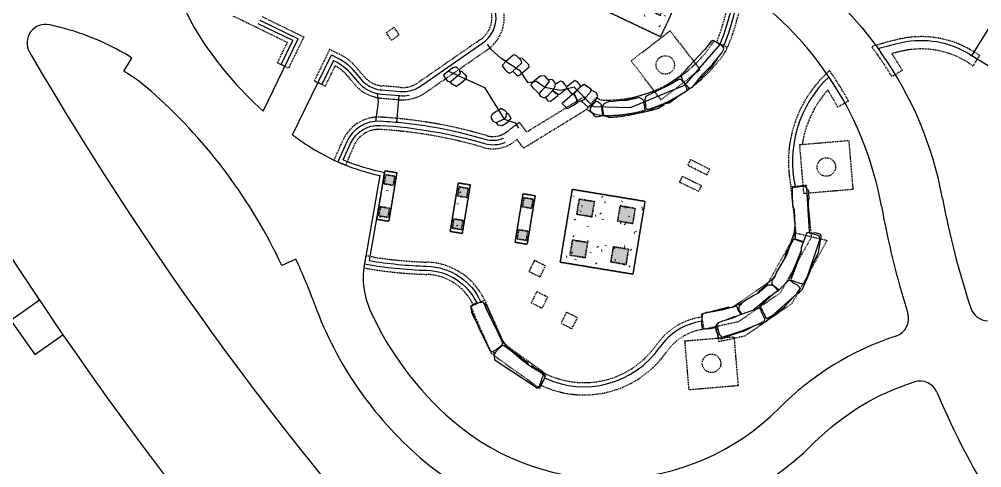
# Model space of a CAD drawing. Header units: feet. Extents: x -128 to 1593, y 35 to 1363.
# Drawn here: x 536.6 to 693.2, y 723.3 to 796.2 of the extents above; entities that cross this region are included whole.
import ezdxf

# ---------------------------------------------------------------- set-up
doc = ezdxf.new("R2010")
doc.units = ezdxf.units.FT
doc.header["$LTSCALE"] = 0.7
doc.header["$MEASUREMENT"] = 0
for name, pattern in [('Dash', [0.25, 0.125, -0.125]), ('HIDDEN', [0.375, 0.25, -0.125]), ('HIDDEN2', [0.1875, 0.125, -0.0625])]:
    doc.linetypes.add(name, pattern=pattern)
for name, color, linetype in [('L-CURB', 250, 'Continuous'), ('L-DASHED', 1, 'HIDDEN2'), ('L-FOUNDATION-PLAY', 250, 'HIDDEN'), ('L-FOUNDATION-SPREAD', 250, 'HIDDEN'), ('L-PVMT', 250, 'Continuous'), ('L-STONE', 250, 'Continuous'), ('L-WOOD', 250, 'Continuous'), ('S-FNDN', 250, 'Dash')]:
    doc.layers.add(name, color=color, linetype=linetype)
doc.layers.add('L-NONPLOT', color=250, linetype='Continuous', plot=False)

# ---------------------------------------------------------------- blocks, each defined once
blk = doc.blocks.new('Structural Foundations 1 - Structural Foundations 1-1207264-L1 - Structural')
at = {"layer": 'S-FNDN'}
h = blk.add_hatch(color=256, dxfattribs=at)
h.paths.add_polyline_path([(29.48, 31.36), (30.96, 31.59), (30.73, 33.07), (29.25, 32.84)])
h.paths.add_polyline_path([(34.7, 32.16), (36.18, 32.39), (35.95, 33.88), (34.47, 33.65)])
h = blk.add_hatch(color=256, dxfattribs=at)
h.paths.add_polyline_path([(1.69, -12.15), (3.96, -11.1), (2.91, -8.83), (0.64, -9.88)])
h.paths.add_polyline_path([(4.67, -10.77), (6.94, -9.72), (5.89, -7.45), (3.62, -8.5)])
h.paths.add_polyline_path([(-1.74, -8.17), (0.53, -7.12), (-0.52, -4.85), (-2.79, -5.9)])
h.paths.add_polyline_path([(3.86, -5.58), (6.13, -4.53), (5.08, -2.26), (2.81, -3.31)])
h.paths.add_polyline_path([(-10.29, 5.92), (-8.02, 6.97), (-9.07, 9.24), (-11.34, 8.19)])
h.paths.add_polyline_path([(-1.32, 10.06), (0.95, 11.11), (-0.1, 13.38), (-2.37, 12.33)])
h.paths.add_polyline_path([(-15.03, 22.22), (-13.67, 22.85), (-14.29, 24.21), (-15.66, 23.58)])
h.paths.add_polyline_path([(-9.75, 24.66), (-8.39, 25.28), (-9.02, 26.65), (-10.38, 26.02)])
h.paths.add_polyline_path([(-17.3, 27.15), (-15.94, 27.78), (-16.57, 29.14), (-17.93, 28.51)])
h.paths.add_polyline_path([(-12.03, 29.59), (-10.67, 30.21), (-11.3, 31.58), (-12.66, 30.95)])
h = blk.add_hatch(color=256, dxfattribs=at)
h.paths.add_polyline_path([(31.9, 15.67), (33.39, 15.9), (33.16, 17.39), (31.67, 17.16)])
h.paths.add_polyline_path([(37.12, 16.48), (38.6, 16.71), (38.37, 18.19), (36.89, 17.96)])
h = blk.add_hatch(color=256, dxfattribs=at)
h.paths.add_polyline_path([(34.1, -6.69), (36.57, -6.31), (36.19, -3.84), (33.72, -4.22)])
h.paths.add_polyline_path([(40.79, -5.65), (43.26, -5.27), (42.88, -2.8), (40.41, -3.18)])
h.paths.add_polyline_path([(33.07, 0), (35.54, 0.38), (35.16, 2.86), (32.68, 2.47)])
h.paths.add_polyline_path([(39.76, 1.04), (42.23, 1.42), (41.85, 3.89), (39.38, 3.51)])
h = blk.add_hatch(color=256, dxfattribs=at)
h.paths.add_polyline_path([(-28.5, -39.71), (-26.61, -38.07), (-28.24, -36.18), (-30.14, -37.81)])
h.paths.add_polyline_path([(-23.4, -35.3), (-21.51, -33.67), (-23.14, -31.78), (-25.03, -33.41)])
h.paths.add_polyline_path([(-32.91, -34.6), (-31.01, -32.97), (-32.65, -31.08), (-34.54, -32.71)])
h.paths.add_polyline_path([(-27.8, -30.2), (-25.91, -28.57), (-27.54, -26.67), (-29.44, -28.31)])
h.paths.add_polyline_path([(-38.46, -26.31), (-37.32, -25.33), (-38.3, -24.19), (-39.44, -25.17)])
h.paths.add_polyline_path([(-34.46, -22.86), (-33.32, -21.88), (-34.3, -20.75), (-35.44, -21.73)])
h.paths.add_polyline_path([(-45.43, -18.2), (-44.3, -17.22), (-45.28, -16.09), (-46.41, -17.07)])
h.paths.add_polyline_path([(-41.43, -14.75), (-40.3, -13.77), (-41.28, -12.64), (-42.41, -13.62)])
h.paths.add_polyline_path([(-53.34, -9.04), (-52.2, -8.06), (-53.18, -6.92), (-54.32, -7.9)])
h.paths.add_polyline_path([(-49.34, -5.59), (-48.21, -4.61), (-49.19, -3.47), (-50.32, -4.45)])
for p, q in [((30.73, 33.07), (29.25, 32.84)), ((29.25, 32.84), (30.73, 33.07)), ((30.96, 31.59), (30.73, 33.07)), ((30.73, 33.07), (30.96, 31.59)), ((35.95, 33.88), (34.47, 33.65)), ((34.47, 33.65), (35.95, 33.88)), ((34.47, 33.65), (34.7, 32.16)), ((34.7, 32.16), (34.47, 33.65)), ((36.18, 32.39), (35.95, 33.88)), ((35.95, 33.88), (36.18, 32.39)), ((-11.3, 31.58), (-12.66, 30.95)), ((-12.66, 30.95), (-11.3, 31.58)), ((-10.67, 30.21), (-11.3, 31.58)), ((-11.3, 31.58), (-10.67, 30.21)), ((29.25, 32.84), (29.48, 31.36)), ((29.48, 31.36), (29.25, 32.84)), ((29.48, 31.36), (30.96, 31.59)), ((30.96, 31.59), (29.48, 31.36)), ((34.7, 32.16), (36.18, 32.39)), ((36.18, 32.39), (34.7, 32.16)), ((-12.66, 30.95), (-12.03, 29.59)), ((-12.03, 29.59), (-12.66, 30.95)), ((-12.03, 29.59), (-10.67, 30.21)), ((-10.67, 30.21), (-12.03, 29.59)), ((-16.57, 29.14), (-17.93, 28.51)), ((-17.93, 28.51), (-16.57, 29.14)), ((-17.93, 28.51), (-17.3, 27.15)), ((-17.3, 27.15), (-17.93, 28.51)), ((-15.94, 27.78), (-16.57, 29.14)), ((-16.57, 29.14), (-15.94, 27.78)), ((-17.3, 27.15), (-15.94, 27.78)), ((-15.94, 27.78), (-17.3, 27.15)), ((-9.02, 26.65), (-10.38, 26.02)), ((-10.38, 26.02), (-9.02, 26.65)), ((-8.39, 25.28), (-9.02, 26.65)), ((-9.02, 26.65), (-8.39, 25.28)), ((-10.38, 26.02), (-9.75, 24.66)), ((-9.75, 24.66), (-10.38, 26.02)), ((-9.75, 24.66), (-8.39, 25.28)), ((-8.39, 25.28), (-9.75, 24.66)), ((-14.29, 24.21), (-15.66, 23.58)), ((-15.66, 23.58), (-14.29, 24.21)), ((-15.66, 23.58), (-15.03, 22.22)), ((-15.03, 22.22), (-15.66, 23.58)), ((-13.67, 22.85), (-14.29, 24.21)), ((-14.29, 24.21), (-13.67, 22.85)), ((-15.03, 22.22), (-13.67, 22.85)), ((-13.67, 22.85), (-15.03, 22.22)), ((33.16, 17.39), (31.67, 17.16)), ((31.67, 17.16), (33.16, 17.39)), ((33.39, 15.9), (33.16, 17.39)), ((33.16, 17.39), (33.39, 15.9)), ((38.37, 18.19), (36.89, 17.96)), ((36.89, 17.96), (38.37, 18.19)), ((36.89, 17.96), (37.12, 16.48)), ((37.12, 16.48), (36.89, 17.96)), ((38.6, 16.71), (38.37, 18.19)), ((38.37, 18.19), (38.6, 16.71)), ((31.67, 17.16), (31.9, 15.67)), ((31.9, 15.67), (31.67, 17.16)), ((31.9, 15.67), (33.39, 15.9)), ((33.39, 15.9), (31.9, 15.67)), ((37.12, 16.48), (38.6, 16.71)), ((38.6, 16.71), (37.12, 16.48)), ((-0.1, 13.38), (-2.37, 12.33)), ((-2.37, 12.33), (-0.1, 13.38)), ((0.95, 11.11), (-0.1, 13.38)), ((-0.1, 13.38), (0.95, 11.11)), ((-2.37, 12.33), (-1.32, 10.06)), ((-1.32, 10.06), (-2.37, 12.33)), ((-1.32, 10.06), (0.95, 11.11)), ((0.95, 11.11), (-1.32, 10.06)), ((-9.07, 9.24), (-11.34, 8.19)), ((-11.34, 8.19), (-9.07, 9.24)), ((-11.34, 8.19), (-10.29, 5.92)), ((-10.29, 5.92), (-11.34, 8.19)), ((-8.02, 6.97), (-9.07, 9.24)), ((-9.07, 9.24), (-8.02, 6.97)), ((-10.29, 5.92), (-8.02, 6.97)), ((-8.02, 6.97), (-10.29, 5.92)), ((41.85, 3.89), (39.38, 3.51)), ((39.38, 3.51), (41.85, 3.89)), ((39.38, 3.51), (39.76, 1.04)), ((39.76, 1.04), (39.38, 3.51)), ((42.23, 1.42), (41.85, 3.89)), ((41.85, 3.89), (42.23, 1.42)), ((35.16, 2.86), (32.68, 2.47)), ((32.68, 2.47), (35.16, 2.86)), ((32.68, 2.47), (33.07, 0)), ((33.07, 0), (32.68, 2.47)), ((35.54, 0.38), (35.16, 2.86)), ((35.16, 2.86), (35.54, 0.38)), ((33.07, 0), (35.54, 0.38)), ((35.54, 0.38), (33.07, 0)), ((39.76, 1.04), (42.23, 1.42)), ((42.23, 1.42), (39.76, 1.04)), ((5.08, -2.26), (2.81, -3.31)), ((2.81, -3.31), (5.08, -2.26)), ((6.13, -4.53), (5.08, -2.26)), ((5.08, -2.26), (6.13, -4.53)), ((42.88, -2.8), (40.41, -3.18)), ((40.41, -3.18), (42.88, -2.8)), ((43.26, -5.27), (42.88, -2.8)), ((42.88, -2.8), (43.26, -5.27)), ((-49.19, -3.47), (-50.32, -4.45)), ((-50.32, -4.45), (-49.19, -3.47)), ((-50.32, -4.45), (-49.34, -5.59)), ((-49.34, -5.59), (-50.32, -4.45)), ((-49.34, -5.59), (-48.21, -4.61)), ((-48.21, -4.61), (-49.34, -5.59)), ((-48.21, -4.61), (-49.19, -3.47)), ((-49.19, -3.47), (-48.21, -4.61)), ((2.81, -3.31), (3.86, -5.58)), ((3.86, -5.58), (2.81, -3.31)), ((3.86, -5.58), (6.13, -4.53)), ((6.13, -4.53), (3.86, -5.58)), ((36.19, -3.84), (33.72, -4.22)), ((33.72, -4.22), (36.19, -3.84)), ((33.72, -4.22), (34.1, -6.69)), ((34.1, -6.69), (33.72, -4.22)), ((36.57, -6.31), (36.19, -3.84)), ((36.19, -3.84), (36.57, -6.31)), ((40.41, -3.18), (40.79, -5.65)), ((40.79, -5.65), (40.41, -3.18)), ((-0.52, -4.85), (-2.79, -5.9)), ((-2.79, -5.9), (-0.52, -4.85)), ((-2.79, -5.9), (-1.74, -8.17)), ((-1.74, -8.17), (-2.79, -5.9)), ((0.53, -7.12), (-0.52, -4.85)), ((-0.52, -4.85), (0.53, -7.12)), ((40.79, -5.65), (43.26, -5.27)), ((43.26, -5.27), (40.79, -5.65)), ((-53.18, -6.92), (-54.32, -7.9)), ((-54.32, -7.9), (-53.18, -6.92)), ((-52.2, -8.06), (-53.18, -6.92)), ((-53.18, -6.92), (-52.2, -8.06)), ((-1.74, -8.17), (0.53, -7.12)), ((0.53, -7.12), (-1.74, -8.17)), ((5.89, -7.45), (3.62, -8.5)), ((3.62, -8.5), (5.89, -7.45)), ((6.94, -9.72), (5.89, -7.45)), ((5.89, -7.45), (6.94, -9.72)), ((34.1, -6.69), (36.57, -6.31)), ((36.57, -6.31), (34.1, -6.69)), ((-54.32, -7.9), (-53.34, -9.04)), ((-53.34, -9.04), (-54.32, -7.9)), ((-53.34, -9.04), (-52.2, -8.06)), ((-52.2, -8.06), (-53.34, -9.04)), ((2.91, -8.83), (0.64, -9.88)), ((0.64, -9.88), (2.91, -8.83)), ((3.96, -11.1), (2.91, -8.83)), ((2.91, -8.83), (3.96, -11.1)), ((3.62, -8.5), (4.67, -10.77)), ((4.67, -10.77), (3.62, -8.5)), ((0.64, -9.88), (1.69, -12.15)), ((1.69, -12.15), (0.64, -9.88)), ((4.67, -10.77), (6.94, -9.72)), ((6.94, -9.72), (4.67, -10.77)), ((1.69, -12.15), (3.96, -11.1)), ((3.96, -11.1), (1.69, -12.15)), ((-41.28, -12.64), (-42.41, -13.62)), ((-42.41, -13.62), (-41.28, -12.64)), ((-42.41, -13.62), (-41.43, -14.75)), ((-41.43, -14.75), (-42.41, -13.62)), ((-41.43, -14.75), (-40.3, -13.77)), ((-40.3, -13.77), (-41.43, -14.75)), ((-40.3, -13.77), (-41.28, -12.64)), ((-41.28, -12.64), (-40.3, -13.77)), ((-45.28, -16.09), (-46.41, -17.07)), ((-46.41, -17.07), (-45.28, -16.09)), ((-46.41, -17.07), (-45.43, -18.2)), ((-45.43, -18.2), (-46.41, -17.07)), ((-44.3, -17.22), (-45.28, -16.09)), ((-45.28, -16.09), (-44.3, -17.22)), ((-45.43, -18.2), (-44.3, -17.22)), ((-44.3, -17.22), (-45.43, -18.2)), ((-34.3, -20.75), (-35.44, -21.73)), ((-35.44, -21.73), (-34.3, -20.75)), ((-35.44, -21.73), (-34.46, -22.86)), ((-34.46, -22.86), (-35.44, -21.73)), ((-34.46, -22.86), (-33.32, -21.88)), ((-33.32, -21.88), (-34.46, -22.86)), ((-33.32, -21.88), (-34.3, -20.75)), ((-34.3, -20.75), (-33.32, -21.88)), ((-38.3, -24.19), (-39.44, -25.17)), ((-39.44, -25.17), (-38.3, -24.19)), ((-37.32, -25.33), (-38.3, -24.19)), ((-38.3, -24.19), (-37.32, -25.33)), ((-39.44, -25.17), (-38.46, -26.31)), ((-38.46, -26.31), (-39.44, -25.17)), ((-38.46, -26.31), (-37.32, -25.33)), ((-37.32, -25.33), (-38.46, -26.31)), ((-27.54, -26.67), (-29.44, -28.31)), ((-29.44, -28.31), (-27.54, -26.67)), ((-25.91, -28.57), (-27.54, -26.67)), ((-27.54, -26.67), (-25.91, -28.57)), ((-29.44, -28.31), (-27.8, -30.2)), ((-27.8, -30.2), (-29.44, -28.31)), ((-27.8, -30.2), (-25.91, -28.57)), ((-25.91, -28.57), (-27.8, -30.2)), ((-32.65, -31.08), (-34.54, -32.71)), ((-34.54, -32.71), (-32.65, -31.08)), ((-31.01, -32.97), (-32.65, -31.08)), ((-32.65, -31.08), (-31.01, -32.97)), ((-34.54, -32.71), (-32.91, -34.6)), ((-32.91, -34.6), (-34.54, -32.71)), ((-23.14, -31.78), (-25.03, -33.41)), ((-25.03, -33.41), (-23.14, -31.78)), ((-21.51, -33.67), (-23.14, -31.78)), ((-23.14, -31.78), (-21.51, -33.67)), ((-32.91, -34.6), (-31.01, -32.97)), ((-31.01, -32.97), (-32.91, -34.6)), ((-25.03, -33.41), (-23.4, -35.3)), ((-23.4, -35.3), (-25.03, -33.41)), ((-23.4, -35.3), (-21.51, -33.67)), ((-21.51, -33.67), (-23.4, -35.3)), ((-28.24, -36.18), (-30.14, -37.81)), ((-30.14, -37.81), (-28.24, -36.18)), ((-26.61, -38.07), (-28.24, -36.18)), ((-28.24, -36.18), (-26.61, -38.07)), ((-30.14, -37.81), (-28.5, -39.71)), ((-28.5, -39.71), (-30.14, -37.81)), ((-28.5, -39.71), (-26.61, -38.07)), ((-26.61, -38.07), (-28.5, -39.71))]:
    blk.add_line(p, q, dxfattribs=at)

msp = doc.modelspace()

# ---------------------------------------------------------------- hatches: boundary and pattern name
at = {"layer": 'S-FNDN', "lineweight": 9}
h = msp.add_hatch(dxfattribs=at)
h.set_pattern_fill('FP_5', color=256, angle=64.60381862, style=0, pattern_type=2)
h.set_pattern_definition([(39.812, (632.031, 805.343), (4.67009, 6.39211), [0.3168, -5.443, 0.3168, -5.443, -30.72]), (39.812, (632.031, 805.343), (4.67009, 6.39211), [-11.52, 0.3168, -11.203, 0.3168, -5.443, -13.44]), (39.812, (632.031, 805.343), (4.67009, 6.39211), [-28.8, 0.3168, -3.523, 0.3168, -9.283]), (159.812, (633.6283, 807.9241), (-7.87077, 0.84836), [0.3168, -5.443, 0.3168, -5.443, -30.72]), (159.812, (633.6283, 807.9241), (-7.87077, 0.84836), [-11.52, 0.3168, -11.203, 0.3168, -5.443, -13.44]), (159.812, (633.6283, 807.9241), (-7.87077, 0.84836), [-28.8, 0.3168, -3.523, 0.3168, -9.283]), (279.812, (631.9077, 811.4885), (3.20069, -7.24047), [0.3168, -5.443, 0.3168, -5.443, -30.72]), (279.812, (631.9077, 811.4885), (3.20069, -7.24047), [-11.52, 0.3168, -11.203, 0.3168, -5.443, -13.44]), (279.812, (631.9077, 811.4885), (3.20069, -7.24047), [-28.8, 0.3168, -3.523, 0.3168, -9.283])])
h.paths.add_polyline_path([(640.906682, 793.400051), (646.053181, 804.240417), (635.212814, 809.386917), (630.066315, 798.54655)])
h = msp.add_hatch(dxfattribs=at)
h.set_pattern_fill('FP_7', color=256, angle=-9.39988351, style=0, pattern_type=2)
h.set_pattern_definition([(39.811, (632.0312, 805.3428), (4.67017, 6.39205), [0.3168, -5.443, 0.3168, -5.443, -30.72]), (39.811, (632.0312, 805.3428), (4.67017, 6.39205), [-11.52, 0.3168, -11.203, 0.3168, -5.443, -13.44]), (39.811, (632.0312, 805.3428), (4.67017, 6.39205), [-28.8, 0.3168, -3.523, 0.3168, -9.283]), (159.811, (633.6293, 807.9245), (-7.870764, 0.848457), [0.3168, -5.443, 0.3168, -5.443, -30.72]), (159.811, (633.6293, 807.9245), (-7.870764, 0.848457), [-11.52, 0.3168, -11.203, 0.3168, -5.443, -13.44]), (159.811, (633.6293, 807.9245), (-7.870764, 0.848457), [-28.8, 0.3168, -3.523, 0.3168, -9.283]), (279.811, (631.9073, 811.4886), (3.2006, -7.24051), [0.3168, -5.443, 0.3168, -5.443, -30.72]), (279.811, (631.9073, 811.4886), (3.2006, -7.24051), [-11.52, 0.3168, -11.203, 0.3168, -5.443, -13.44]), (279.811, (631.9073, 811.4886), (3.2006, -7.24051), [-28.8, 0.3168, -3.523, 0.3168, -9.283])])
h.paths.add_polyline_path([(596.72771, 763.386378), (598.034302, 771.278958), (596.061157, 771.605606), (594.754565, 763.713026)])
at = {"layer": 'S-FNDN'}
h = msp.add_hatch(color=256, dxfattribs=at)
h.paths.add_polyline_path([(635.29475, 756.373169), (635.70306, 758.8396), (633.236629, 759.24791), (632.828319, 756.781479)])
h.paths.add_polyline_path([(636.395592, 763.022899), (636.803902, 765.48933), (634.33747, 765.89764), (633.92916, 763.431209)])
h.paths.add_polyline_path([(628.64502, 757.474011), (629.05333, 759.940442), (626.586899, 760.348752), (626.178589, 757.882321)])
h.paths.add_polyline_path([(629.745862, 764.123741), (630.154172, 766.590172), (627.68774, 766.998482), (627.279431, 764.532051)])
h.paths.add_polyline_path([(619.071205, 760.289414), (619.316191, 761.769272), (617.836332, 762.014258), (617.591346, 760.534399)])
h.paths.add_polyline_path([(619.933547, 765.498465), (620.178533, 766.978324), (618.698674, 767.22331), (618.453688, 765.743451)])
h.paths.add_polyline_path([(608.521706, 762.052248), (608.766692, 763.532106), (607.286833, 763.777092), (607.041848, 762.297234)])
h.paths.add_polyline_path([(609.384048, 767.261299), (609.629034, 768.741158), (608.149175, 768.986144), (607.90419, 767.506285)])
h.paths.add_polyline_path([(596.580699, 764.029044), (596.825685, 765.508902), (595.345826, 765.753888), (595.10084, 764.27403)])
h.paths.add_polyline_path([(597.443041, 769.238095), (597.688027, 770.717954), (596.208168, 770.96294), (595.963182, 769.483081)])
at = {"layer": 'S-FNDN', "lineweight": 9}
h = msp.add_hatch(dxfattribs=at)
h.set_pattern_fill('FP_8', color=256, angle=-9.39988351, style=0, pattern_type=2)
h.set_pattern_definition([(39.811, (632.0308, 805.343), (4.67017, 6.39205), [0.3168, -5.443, 0.3168, -5.443, -30.72]), (39.811, (632.0308, 805.343), (4.67017, 6.39205), [-11.52, 0.3168, -11.203, 0.3168, -5.443, -13.44]), (39.811, (632.0308, 805.343), (4.67017, 6.39205), [-28.8, 0.3168, -3.523, 0.3168, -9.283]), (159.811, (633.6289, 807.9246), (-7.870764, 0.848457), [0.3168, -5.443, 0.3168, -5.443, -30.72]), (159.811, (633.6289, 807.9246), (-7.870764, 0.848457), [-11.52, 0.3168, -11.203, 0.3168, -5.443, -13.44]), (159.811, (633.6289, 807.9246), (-7.870764, 0.848457), [-28.8, 0.3168, -3.523, 0.3168, -9.283]), (279.811, (631.9078, 811.4885), (3.2006, -7.24051), [0.3168, -5.443, 0.3168, -5.443, -30.72]), (279.811, (631.9078, 811.4885), (3.2006, -7.24051), [-11.52, 0.3168, -11.203, 0.3168, -5.443, -13.44]), (279.811, (631.9078, 811.4885), (3.2006, -7.24051), [-28.8, 0.3168, -3.523, 0.3168, -9.283])])
h.paths.add_polyline_path([(608.668718, 761.409582), (609.975309, 769.302162), (608.002164, 769.62881), (606.695573, 761.73623)])
h = msp.add_hatch(dxfattribs=at)
h.set_pattern_fill('FP_9', color=256, angle=-9.39988351, style=0, pattern_type=2)
h.set_pattern_definition([(39.811, (632.0315, 805.3426), (4.67017, 6.39205), [0.3168, -5.443, 0.3168, -5.443, -30.72]), (39.811, (632.0315, 805.3426), (4.67017, 6.39205), [-11.52, 0.3168, -11.203, 0.3168, -5.443, -13.44]), (39.811, (632.0315, 805.3426), (4.67017, 6.39205), [-28.8, 0.3168, -3.523, 0.3168, -9.283]), (159.811, (633.6286, 807.9244), (-7.870764, 0.84846), [0.3168, -5.443, 0.3168, -5.443, -30.72]), (159.811, (633.6286, 807.9244), (-7.870764, 0.84846), [-11.52, 0.3168, -11.203, 0.3168, -5.443, -13.44]), (159.811, (633.6286, 807.9244), (-7.870764, 0.84846), [-28.8, 0.3168, -3.523, 0.3168, -9.283]), (279.811, (631.9076, 811.4884), (3.2006, -7.24051), [0.3168, -5.443, 0.3168, -5.443, -30.72]), (279.811, (631.9076, 811.4884), (3.2006, -7.24051), [-11.52, 0.3168, -11.203, 0.3168, -5.443, -13.44]), (279.811, (631.9076, 811.4884), (3.2006, -7.24051), [-28.8, 0.3168, -3.523, 0.3168, -9.283])])
h.paths.add_polyline_path([(619.218216, 759.646748), (620.524808, 767.539328), (618.551663, 767.865975), (617.245071, 759.973396)])
h = msp.add_hatch(dxfattribs=at)
h.set_pattern_fill('FP_10', color=256, angle=80.60011649, style=0, pattern_type=2)
h.set_pattern_definition([(39.811, (632.0307, 805.343), (4.67017, 6.39205), [0.3168, -5.443, 0.3168, -5.443, -30.72]), (39.811, (632.0307, 805.343), (4.67017, 6.39205), [-11.52, 0.3168, -11.203, 0.3168, -5.443, -13.44]), (39.811, (632.0307, 805.343), (4.67017, 6.39205), [-28.8, 0.3168, -3.523, 0.3168, -9.283]), (159.811, (633.6288, 807.9246), (-7.870764, 0.848457), [0.3168, -5.443, 0.3168, -5.443, -30.72]), (159.811, (633.6288, 807.9246), (-7.870764, 0.848457), [-11.52, 0.3168, -11.203, 0.3168, -5.443, -13.44]), (159.811, (633.6288, 807.9246), (-7.870764, 0.848457), [-28.8, 0.3168, -3.523, 0.3168, -9.283]), (279.811, (631.9078, 811.4885), (3.2006, -7.24051), [0.3168, -5.443, 0.3168, -5.443, -30.72]), (279.811, (631.9078, 811.4885), (3.2006, -7.24051), [-11.52, 0.3168, -11.203, 0.3168, -5.443, -13.44]), (279.811, (631.9078, 811.4885), (3.2006, -7.24051), [-28.8, 0.3168, -3.523, 0.3168, -9.283])])
h.paths.add_polyline_path([(636.430736, 754.786447), (638.390624, 766.625317), (626.551754, 768.585204), (624.591866, 756.746334)])

# ---------------------------------------------------------------- linework, layer by layer
at = {"layer": 'L-CURB'}
for points in [[(650.537092, 792.114556, 0.0315217994), (651.385483, 794.262373, 0.0309398054), (653.148243, 801.128445), (635.485464, 813.637884), (635.870775, 814.181925)], [(587.692536, 789.544475), (588.145795, 789.324041, -0.1037059981), (590.362462, 787.606069), (591.681778, 786.054887, 0.0796123307), (593.045032, 784.889967)], [(593.045032, 784.889967, 0.1165776502), (595.522855, 784.07952), (598.528177, 783.826464, 0.065585269), (600.006776, 783.895978, 0.065585269)], [(615.362666, 776.848502, -0.1738826244), (612.441984, 776.680449, 0.0446770311), (599.209158, 779.329171, 0.0127339817), (595.368831, 779.647844, 0.3117738905), (589.868217, 776.297132), (588.422373, 773.05276)], [(589.305313, 773.396238, 0.0511732621), (596.006737, 771.341207), (593.507329, 757.003044)], [(592.735603, 756.458034, 0.0355330576), (602.903306, 755.416727, -0.2803875677), (611.032952, 750.116472, -0.2803875677)]]:
    msp.add_lwpolyline(points, format="xyb", dxfattribs=at)
for points in [[(579.802074, 788.563233), (579.202547, 788.854801), (581.100788, 792.757992), (575.470354, 795.502784)], [(587.692536, 789.544475), (585.797342, 785.64755), (585.197815, 785.939119)]]:
    msp.add_lwpolyline(points, dxfattribs=at)
at = {"layer": 'L-DASHED'}
for p, q in [((658.477705, 753.460841), (662.947415, 761.483531)), ((665.4749, 760.883441), (660.377241, 751.733645)), ((662.947415, 761.483531), (668.002385, 760.283351)), ((668.002385, 760.283351), (662.276777, 750.006448)), ((652.567979, 749.389345), (658.477705, 753.460841)), ((660.377241, 751.733645), (653.580565, 747.051085)), ((662.276777, 750.006448), (654.593151, 744.712825)), ((652.567979, 749.389345), (647.56433, 748.301545)), ((647.967324, 746.047507), (647.56433, 748.301545)), ((653.580565, 747.051085), (648.004626, 745.838869)), ((650.416836, 743.804889), (649.97654, 746.267566)), ((654.593151, 744.712825), (650.416836, 743.804889))]:
    msp.add_line(p, q, dxfattribs=at)
msp.add_lwpolyline([(641.898533, 742.173991, -0.2149162708), (648.004626, 745.838869), (647.652121, 747.810508, 0.2119856106), (640.255621, 743.314536)], format="xyb", dxfattribs=at)
at = {"layer": 'L-FOUNDATION-PLAY'}
for points in [[(596.302977, 794.053165), (597.534428, 794.909627), (598.390891, 793.678176), (597.15944, 792.821714)], [(645.327512, 772.522685), (648.453134, 770.947729), (648.903121, 771.840764), (645.777499, 773.41572)], [(647.574162, 769.163425), (644.425026, 770.690824), (643.988627, 769.791071), (647.137762, 768.263672)], [(622.191318, 756.136553), (620.403439, 757.032929), (619.507063, 755.245051), (621.294942, 754.348674)], [(620.767995, 751.945359), (619.871234, 750.157673), (621.65892, 749.260912), (622.555681, 751.048598)], [(626.483353, 745.918373), (627.39265, 747.699715), (625.611308, 748.609012), (624.721608, 746.866061)]]:
    msp.add_lwpolyline(points, close=True, dxfattribs=at)
at = {"layer": 'L-FOUNDATION-SPREAD'}
for p, q in [((680.262539, 787.930515), (678.541337, 786.911773)), ((671.486727, 782.935468), (669.740166, 781.960954))]:
    msp.add_line(p, q, dxfattribs=at)
for points in [[(650.066355, 792.479422, 0.0383368001), (652.411226, 800.833496), (635.100154, 813.093843), (636.256085, 814.725966), (654.613704, 801.724415, -0.0346140988), (652.653966, 793.851608, -0.0401838704), (651.443894, 790.93677)], [(612.477908, 799.298741, -0.4414680273), (611.627578, 792.951441), (601.472378, 785.911811, -0.1119968019), (599.694118, 785.195179, -0.0610825331), (598.640051, 785.155096), (595.634729, 785.408152, -0.1165776502), (593.739923, 786.027905, -0.0796123307), (592.697435, 786.918726), (591.378119, 788.469908, 0.1037059981), (588.728931, 790.523095), (587.077105, 791.327665), (584.598289, 786.230687), (586.396869, 785.355982), (587.999556, 788.651451, -0.0970449278), (589.854634, 787.174149), (591.17395, 785.622967, 0.0796123307), (592.697586, 784.320998, 0.1165776502), (595.466918, 783.415204), (598.47224, 783.162148, 0.065585269), (600.124792, 783.23984, 0.1074580585), (602.611794, 784.268117), (612.766995, 791.307746, 0.4414680273), (614.009778, 800.584577)], [(576.054616, 796.70129), (582.882431, 793.372783), (580.401601, 788.271664), (578.60302, 789.146369), (580.209967, 792.450596), (575.178223, 794.903531), (571.42687, 796.732286, -0.3237336831)], [(630.478212, 783.543636, 0.1688207462), (631.698412, 783.094965, 0.2606038874), (649.604972, 792.692076, 0.2550212368)], [(675.257146, 791.77754, -0.0259417846), (680.028566, 793.06823, -0.2126816329), (692.768872, 790.340456), (691.721516, 788.636623)], [(628.892958, 781.610512, 0.1688207462), (631.653737, 780.595364, 0.2550212368), (651.443894, 790.93677)], [(691.721516, 788.636623, 0.2149249125), (680.450004, 791.113137, 0.010880309), (678.51696, 790.652221, 0.010880309)], [(665.4749, 760.883441), (664.63129, 769.201111), (662.141204, 768.977366, -0.2719414537), (668.417903, 787.882251)], [(668.099166, 784.743616, 0.1411890014), (663.931632, 775.893415)], [(587.816022, 773.32993), (589.259281, 776.568503, -0.3117738905), (595.407026, 780.313416, -0.0127339817), (599.281189, 779.991935, -0.0446770311), (612.630604, 777.319876, 0.1738826244), (615.10195, 777.462075, 0.0655252034), (615.926303, 777.948029), (617.900544, 779.491428), (619.133449, 777.914357), (628.409615, 783.606461), (629.570281, 782.436468)], [(628.930848, 781.579785), (618.657548, 775.275812), (618.185301, 775.879888), (617.556687, 776.683981), (617.158099, 776.372377, -0.0610519252), (615.976688, 775.661677, -0.1784763493), (612.064745, 775.401594, 0.0574436934), (595.29244, 778.316701, 0.3117738905), (591.086088, 775.754392), (590.192951, 773.750255)], [(590.192951, 773.750255), (589.69958, 772.513635, -0.0076132787), (587.816022, 773.32993)], [(594.280142, 757.554299), (592.966617, 757.783271, 0.0128269718), (592.637968, 755.798327)], [(594.280142, 757.554299, 0.0308131479), (602.944661, 756.749419, -0.2845891722), (612.306175, 750.541675)], [(610.431586, 749.828716, 0.2803875676), (602.88263, 754.750381, -0.0354729663), (592.637968, 755.798327, -0.0354729663)], [(641.898533, 742.173991, -0.366561529), (621.502999, 736.720929), (622.330962, 738.541769, 0.3671426504), (640.255621, 743.314536)]]:
    msp.add_lwpolyline(points, format="xyb", dxfattribs=at)
for points in [[(640.996405, 783.144316), (636.120603, 789.486757), (642.463043, 794.362559), (647.338845, 788.020119)], [(664.224902, 767.889752), (663.552685, 775.86146), (671.524392, 776.533678), (672.19661, 768.56197)], [(645.552695, 735.974307), (644.880468, 743.946013), (652.852175, 744.618241), (653.524402, 736.646534)]]:
    msp.add_lwpolyline(points, close=True, dxfattribs=at)
for points in [[(649.604972, 792.692076), (651.804667, 791.678224)], [(630.478212, 783.543636), (628.892958, 781.610512)], [(662.947415, 761.483531), (662.141204, 768.977366)], [(610.019207, 749.531835), (612.285728, 750.585905)], [(612.306175, 750.541675), (615.413665, 743.504193), (622.330962, 738.541769)], [(610.019207, 749.531835), (613.402201, 741.870422), (621.276032, 736.221788), (622.330962, 738.541769)]]:
    msp.add_lwpolyline(points, dxfattribs=at)
for centre in [(641.680844, 788.821191), (667.874647, 772.211715), (649.202435, 740.296274)]:
    msp.add_circle(centre, 1.5, dxfattribs=at)
for centre, radius, start, end in [((627.780153, 756.191313), 59.333333, 31.18215447, 36.85327459), ((627.780153, 756.191313), 61.333333, 31.16383485, 34.18470958), ((622.713563, 756.103467), 55.666667, 28.81689067, 34.81135889), ((622.713563, 756.103467), 53.666667, 28.80411006, 32.25358121)]:
    msp.add_arc(centre, radius, start, end, dxfattribs=at)
at = {"layer": 'L-NONPLOT'}
for points in [[(650.624555, 792.212345), (644.768678, 785.461596), (635.980803, 781.822452), (630.022753, 782.019658), (627.63224, 784.442805), (626.869368, 785.21609), (624.645136, 784.662336), (622.089237, 785.147382), (620.746587, 786.123389), (619.361883, 785.898217), (618.108247, 787.808912), (614.994968, 789.84266), (613.364255, 791.323798), (612.748022, 792.206856)], [(606.439389, 787.801949), (612.259844, 785.144682), (615.449762, 779.988853), (617.271261, 779.412177), (617.785925, 778.555612)], [(594.824677, 784.182409), (594.987048, 782.749963), (594.554942, 779.604362)], [(598.342354, 783.819187), (597.942315, 779.45608)]]:
    msp.add_lwpolyline(points, dxfattribs=at)
at = {"layer": 'L-PVMT'}
for p, q in [((576.270458, 781.301473), (581.989145, 793.060321)), ((601.852183, 785.363913), (612.007384, 792.403543)), ((581.057391, 777.425517), (587.384887, 790.436207)), ((691.173272, 790.539274), (691.568099, 790.296411)), ((595.239102, 770.81966), (592.735603, 756.458034)), ((581.582833, 757.243533), (579.320272, 756.180135))]:
    msp.add_line(p, q, dxfattribs=at)
for points in [[(662.458063, 805.154999, -0.0848809807), (676.757072, 790.85053, -0.0848809807)], [(691.173272, 790.539274, 0.1929824156), (680.169045, 792.416532, 0.0210153276), (676.346948, 791.422924)], [(579.320272, 756.180135, 0.0997187496), (558.73405, 783.937253, 0.0430168864), (553.598591, 787.824229), (554.934306, 789.937493)], [(587.384577, 790.43557), (588.437363, 789.923568, -0.1037059981), (590.870291, 788.037988), (592.189607, 786.486806, 0.0796123307), (593.392477, 785.458936, 0.0796123307)], [(593.392477, 785.458936, 0.1165776502), (595.578792, 784.743836), (598.584114, 784.49078, 0.0610825332), (599.800345, 784.53703, 0.0610825332)], [(589.302679, 773.390325), (590.477152, 776.025762, -0.3117738905), (595.330635, 778.982273, -0.0574436934), (612.253365, 776.041022, 0.1784763493), (615.705079, 776.270506, 0.1108490024)], [(593.507328, 757.003042, 0.0331950707), (602.923984, 756.083073, -0.2845891722), (611.700404, 750.263313)], [(601.827696, 724.946393, 0.3936708637), (665.861921, 727.349924, -0.121320115), (682.208957, 737.285628)]]:
    msp.add_lwpolyline(points, format="xyb", dxfattribs=at)
for points in [[(575.762485, 796.102037), (581.991614, 793.065385)], [(539.903075, 750.548823), (535.228603, 747.284977), (539.118027, 741.714553), (543.717185, 744.925812)]]:
    msp.add_lwpolyline(points, dxfattribs=at)
for centre, radius, start, end in [((592.821825, 810.785458), 32, 123.2973596, 212.75018455), ((1006.900791, 1063.210193), 562, 207.81395683, 236.05602865), ((596.840692, 811.925239), 58, 342.05684606, 349.57017518), ((622.713563, 756.103467), 55, 10.22477851, 54.69244995), ((609.158844, 796.512778), 5, 304.72987011, 40.00957137), ((540.867428, 792.407859), 3, 77.1745943, 210.15998402), ((527.326595, 732.929746), 64, 74.80207723, 77.17459425), ((533.618296, 756.09037), 40, 57.7983769, 74.80207723), ((633.943835, 799.910382), 19, 334.46566551, 342.05684606), ((616.370869, 825.932819), 60, 212.7501845, 228.06091239), ((1006.900791, 1063.210193), 542, 210.15998402, 236.37907931), ((627.780153, 756.191313), 60, 10.46736774, 35.2856801), ((681.373852, 773.086266), 19, 133.39847676, 192.72505085), ((599.003643, 789.473148), 5, 279.1686127, 304.72987011), ((616.370869, 825.932819), 60, 233.94525665, 236.76581349), ((602.669309, 805.021883), 35, 236.76581349, 257.74331947), ((816.584992, 791.073007), 142, 190.22477851, 197.45822178), ((816.584992, 791.073007), 132, 190.46736774, 198.46670542), ((500.130623, 718.961193), 90, 20.03400663, 25.17341014), ((605.542478, 754.225557), 13, 170.11163839, 204.41812746), ((641.054042, 770.347866), 60, 200.03400663, 229.17336485), ((641.054042, 770.347866), 52, 204.41812733, 229.17336485), ((678.264278, 747.571514), 3, 288.21759576, 17.45822178), ((694.227476, 750.211802), 3, 198.46670542, 267.38181045), ((649.017815, 737.23163), 10, 98.13402611, 145.23077897), ((694.208237, 699.127833), 48, 108.21759576, 135.12582231), ((628.481423, 751.48844), 15, 244.6320277, 325.23077897), ((683.108903, 734.423793), 3, 22.99708123, 107.45652218), ((816.584992, 791.073007), 142, 202.99708123, 211.78801002), ((632.555, 760.51088), 39, 229.17336485, 315.12582231)]:
    msp.add_arc(centre, radius, start, end, dxfattribs=at)
at = {"layer": 'L-STONE'}
for points in [[(644.451681, 786.449322), (644.584002, 786.11113), (645.000634, 785.611273), (645.558488, 785.051505), (646.028793, 785.116621), (647.810851, 787.326717), (649.324555, 788.829215), (650.883283, 790.796858), (651.247855, 791.515984), (650.996257, 791.837812), (649.901005, 792.497933), (649.447592, 792.795288), (649.167535, 792.648658), (648.125036, 791.320779), (645.437084, 788.518426), (644.829126, 787.756156), (644.209344, 787.208938)], [(615.252797, 788.841385), (615.161903, 788.686239), (615.577199, 788.073546), (615.862125, 787.79084), (616.324062, 787.480502), (616.780279, 787.683405), (618.339964, 789.142621), (618.259034, 789.506566), (617.413451, 790.363693), (617.191863, 790.41784), (616.928524, 790.404669), (615.717766, 789.309921)], [(605.595385, 787.068072), (605.893674, 786.648715), (606.246443, 786.186119), (606.639798, 786.0588), (606.876007, 786.154575), (608.384125, 787.472387), (608.220768, 787.941271), (607.660901, 788.504667), (607.152632, 788.329042), (605.726147, 787.274855)], [(625.638106, 785.208563), (625.677659, 785.017951), (626.389606, 784.177364), (626.499592, 784.179611), (626.861402, 784.268328), (627.924773, 785.363329), (627.473638, 785.990122), (626.949444, 786.305911)], [(638.454571, 782.342739), (638.441707, 781.909358), (638.783904, 781.576851), (639.185335, 781.505045), (642.175469, 782.776569), (644.956081, 784.469072), (645.268024, 784.777852), (644.99827, 785.537348), (644.734431, 785.85389), (644.213134, 786.459775), (643.883661, 786.445248), (642.935122, 785.865966), (639.60915, 784.205569), (639.071796, 783.94034), (638.522943, 783.683443), (638.346914, 783.211599)], [(628.042439, 785.422399), (628.462456, 785.682978), (628.692574, 785.542444), (629.386303, 785.044552), (629.605126, 784.769106), (629.486725, 784.313345), (628.677325, 783.456807), (628.4529, 783.151627), (627.847532, 782.848758), (627.563606, 782.761822), (626.896535, 784.025239), (626.863145, 784.193217)], [(626.595404, 784.082974), (626.852127, 783.973662), (627.186089, 783.314861), (627.381574, 782.639149), (626.646736, 782.136014), (625.696857, 781.688221), (625.443984, 782.025578), (624.947655, 782.483122), (624.928848, 782.620626)], [(630.395066, 782.86711), (629.947511, 782.429697), (629.506522, 781.899565), (629.4287, 781.399501), (629.747644, 781.019709), (630.136012, 780.579681), (630.46123, 780.390901), (631.08606, 780.491338), (631.515302, 780.667829), (631.324375, 782.348751), (630.783473, 782.804528)], [(632.46383, 782.793373), (631.958557, 782.582816), (631.778442, 782.546086), (631.574371, 782.343603), (631.42129, 781.924412), (631.653737, 780.595364), (631.962937, 780.496681), (634.038131, 780.573986), (637.57661, 781.093333), (638.407062, 781.477734), (638.30521, 782.202826), (638.21769, 782.988469), (637.881454, 783.275208), (637.366683, 783.542736), (636.657363, 783.32412), (635.375846, 783.033569), (634.623561, 783.02212), (633.161974, 782.889278)], [(615.533064, 781.469486), (615.868381, 781.14378), (615.735882, 780.381942), (615.449762, 779.988853), (614.103658, 779.385635), (613.739493, 779.61483), (613.395105, 780.170132), (613.370022, 780.436112), (613.569992, 780.839475), (614.140204, 781.249911), (614.467389, 781.42473), (615.004958, 781.780587)], [(666.824213, 760.377369), (666.773403, 760.960946), (666.368311, 761.124612), (664.812553, 761.563421), (664.700516, 761.485761), (664.368803, 760.688529), (663.795774, 759.097441), (663.735496, 758.312748), (662.916884, 756.02743), (662.081019, 753.949036), (662.145678, 753.798181), (663.576401, 753.307285), (664.179717, 753.178172), (664.41671, 753.501623), (664.701083, 754.096702)], [(663.081994, 751.59492), (663.125284, 751.743894), (663.668413, 752.460381), (663.400854, 752.795696), (663.108903, 753.065598), (662.686136, 753.231339), (662.429765, 753.432353), (662.251422, 753.569985), (662.072904, 753.71449), (661.841015, 753.755451), (661.619408, 753.665844), (661.343524, 753.400634), (660.051908, 752.101697), (659.451383, 751.726548), (658.635329, 751.002825), (657.93692, 750.356947), (657.262313, 749.768892), (657.137187, 749.486785), (657.416569, 748.939312), (657.825231, 748.147496), (658.047644, 747.763794), (658.25421, 747.597788), (658.83808, 747.960788), (659.123275, 748.073433), (659.714359, 748.612464)], [(614.346084, 742.613276), (613.967529, 742.372832), (613.589658, 742.158482), (613.225968, 742.342962), (611.336022, 746.145304), (610.135894, 749.171202), (610.07288, 749.605579), (610.745684, 750.049353), (611.146957, 750.143108), (611.928026, 750.312751), (612.182274, 750.1027), (612.590509, 749.068951), (614.245303, 745.740187), (614.514481, 745.2048), (615.180645, 743.635321), (615.036947, 743.152647)], [(650.55225, 747.000788), (650.260199, 746.897116), (650.018742, 746.492129), (650.220044, 745.925049), (650.462232, 744.978094), (650.638248, 744.852772), (650.840108, 744.548819), (651.264723, 744.637584), (652.768864, 745.164397), (654.302473, 745.650006), (655.412407, 746.102801), (656.68333, 746.633926), (657.643202, 747.096028), (657.805999, 747.200861), (657.867691, 747.457922), (657.723123, 747.865179), (657.352945, 748.590683), (657.249504, 749.047826), (656.984606, 749.330062), (656.615864, 749.17565), (653.401343, 748.022802), (652.800285, 747.687581), (650.837625, 747.084941)], [(620.513015, 736.527329), (620.834083, 736.274), (620.871957, 736.303062), (621.196547, 736.648588), (621.280735, 736.719257), (621.510189, 737.274804), (621.609462, 737.772547), (621.791646, 738.123175), (621.85582, 738.353115), (621.468418, 738.724152), (619.786357, 739.769387), (618.59345, 740.648153), (616.696759, 742.239221), (615.494997, 743.145967), (615.203576, 743.19659), (614.60545, 742.70975), (614.067237, 742.112377), (613.851552, 741.76616), (613.861863, 741.456519), (613.928458, 740.920962), (614.36219, 740.591507), (616.565277, 739.103185)]]:
    msp.add_lwpolyline(points, close=True, dxfattribs=at)
for points in [[(616.912529, 787.807136), (617.52997, 787.151744), (617.706145, 787.056222), (618.034768, 787.205779), (619.528492, 788.507678), (619.492407, 788.816209), (618.469331, 789.83562), (618.079, 789.9369), (617.93933, 789.830635)], [(647.349005, 786.753939), (647.435911, 786.698716), (647.579856, 786.653497), (647.752881, 786.856707), (649.421508, 788.707721), (650.090414, 789.619244), (650.182148, 789.778303), (650.151871, 789.873567)], [(608.25225, 787.850909), (608.578541, 787.748974), (609.076399, 787.267324), (609.294714, 786.97052), (609.27924, 786.565025), (608.409852, 785.780959), (607.65625, 785.294262), (607.035622, 785.702872), (606.700124, 786.08326)], [(621.353861, 786.986496), (620.152247, 785.992028), (619.81294, 785.645604), (619.888898, 785.40744), (620.250183, 784.996605), (620.717729, 784.527898), (621.04832, 784.214087), (621.321667, 784.25324), (621.604474, 784.649108), (622.089237, 785.147382), (622.857479, 786.182257), (622.076775, 787.016379), (621.353861, 786.986496)], [(622.564839, 786.494921), (623.259098, 786.426233), (623.791163, 785.769785), (623.710992, 785.250931), (623.420307, 784.767563), (622.515781, 783.751697), (621.955251, 783.382868), (621.421619, 783.699065), (621.141076, 784.227373)], [(623.775861, 785.670748), (624.659031, 786.217828), (624.909846, 786.113785), (625.583455, 785.319951), (625.662888, 784.959756), (624.618036, 784.108441), (624.322715, 783.954536), (623.943498, 784.194122), (623.515128, 784.545242), (623.42063, 784.7681)], [(644.242447, 787.105175), (643.410737, 786.487877), (641.721717, 785.355099), (641.167077, 784.98332)], [(646.346157, 785.510213), (646.738699, 785.785444), (647.231477, 786.266425), (647.319008, 786.457254), (647.230668, 786.607178)], [(623.320308, 784.655255), (623.949022, 784.145998), (624.072466, 784.088503), (624.13835, 783.964155), (624.14481, 783.752535), (623.616994, 783.292314), (623.003683, 782.867443), (622.692702, 782.900724), (622.368823, 783.300644), (622.272348, 783.591518)], [(628.149076, 782.999622), (628.168557, 782.817563), (629.150047, 781.96277), (629.624946, 782.156424), (630.239218, 782.788477), (630.7337, 783.694665), (630.478981, 784.256648), (629.943761, 784.5457)], [(629.943761, 784.5457), (629.570947, 784.637543)], [(640.448913, 784.624797), (640.291142, 784.653071), (635.118545, 783.053867), (635.075039, 783.028991)], [(645.186388, 784.697043), (645.724768, 785.074527)], [(641.737511, 782.590332), (641.760304, 782.53595), (642.286369, 782.663701), (644.236993, 784.031377)], [(635.392097, 780.772709), (635.415875, 780.700214), (635.502337, 780.582526), (637.508849, 781.001684), (638.095504, 781.158067), (639.731794, 781.530246), (640.595939, 781.77368), (640.959829, 782.027115), (641.481127, 782.289382), (641.432844, 782.460775)], [(615.850202, 781.039255), (616.145393, 780.869797), (616.314815, 780.650342), (616.549286, 780.141833), (616.558553, 780.051795), (616.230666, 779.752878), (615.964055, 779.423738), (615.164712, 778.905305), (614.481924, 779.027882), (614.243069, 779.448109)], [(632.014414, 780.498598), (632.021808, 780.48498), (632.649431, 780.272916), (634.369083, 780.401908), (635.097076, 780.510669), (635.23711, 780.627389), (635.21176, 780.746241)], [(665.130301, 761.473798), (665.144967, 761.749694), (664.685437, 768.7701), (664.472858, 769.069329), (664.03597, 769.065522), (662.385502, 768.838494), (662.311709, 768.723873), (662.315498, 767.712638), (662.394944, 766.023374), (662.63953, 765.275341), (662.757743, 762.850711), (662.780834, 760.610653), (662.898299, 760.496024), (664.164408, 760.121001)], [(665.064934, 762.972388), (665.08482, 763.019909), (665.14192, 763.376296), (665.107936, 764.585928), (664.977157, 766.103508), (664.994275, 766.72003), (665.06881, 767.07792), (665.008077, 767.98649), (665.014374, 768.320938), (664.874312, 768.519738), (664.725821, 768.61239), (664.6953, 768.619415)], [(662.762878, 762.352636), (662.673476, 762.216641), (662.571328, 761.356069), (662.424996, 760.942067), (661.782275, 759.138273), (661.585218, 758.737763), (661.238417, 757.978501), (661.187828, 757.72022), (661.089999, 757.352415)], [(663.110806, 751.724795), (663.381968, 751.727604), (663.612118, 751.985169), (663.98995, 752.363544), (665.133193, 754.950623), (665.367599, 755.582391), (665.777081, 756.67931), (666.13023, 757.308268), (666.623723, 758.321222), (666.678661, 758.645751), (667.040351, 760.967526), (667.005551, 761.138451), (666.98958, 761.241277), (666.131756, 761.515325), (665.436688, 761.387381)], [(664.10757, 759.963181), (663.16668, 760.285442), (662.660766, 760.480518), (662.417919, 760.278139), (661.811453, 759.087995), (661.468824, 757.994341), (659.761659, 755.101514), (659.524179, 754.406871), (659.033699, 753.741282), (659.017693, 753.13207), (659.392104, 752.901158), (659.828401, 752.520417), (660.217627, 752.268356)], [(663.759674, 758.627489), (662.892627, 756.497606), (662.762409, 756.109276), (662.176396, 754.571863), (661.855044, 754.157314), (661.703851, 753.699989)], [(659.590076, 754.599624), (658.863976, 753.7361), (658.581137, 753.522963), (657.379586, 752.344217), (657.018174, 752.077087), (656.521398, 751.565933)], [(660.046971, 752.096733), (659.902623, 752.311253), (659.310039, 752.876333), (658.882249, 752.987103), (658.302315, 753.002501), (657.760088, 752.49563), (656.734778, 751.673775), (656.063293, 751.334406), (654.807068, 750.575603), (654.221212, 750.18397), (653.858949, 749.773604), (653.713048, 749.661786), (653.618109, 749.390436), (653.663818, 748.946515), (654.140018, 748.287719)], [(614.922845, 744.242697), (614.988946, 744.27193), (614.989401, 744.547325), (614.817763, 744.889362), (613.959473, 746.507648), (613.778942, 747.192319), (613.329277, 748.186059), (612.919135, 749.044383), (612.557177, 749.86285), (612.324765, 750.06589), (612.204992, 750.045172)], [(654.187873, 750.146203), (652.937243, 749.609784), (652.731735, 749.47619)], [(658.945265, 751.277694), (658.755013, 751.221372), (658.264195, 750.828958), (656.645594, 749.446493), (656.222071, 749.193579), (655.964342, 748.962076), (655.949671, 748.936728)], [(656.929712, 746.752539), (657.1562, 746.61313), (657.200497, 746.600012), (657.775952, 746.944829), (658.731325, 747.641042), (660.213677, 748.750409), (661.073858, 749.500743), (662.823488, 751.365981)], [(610.224718, 748.94725), (610.162997, 748.895812), (610.186153, 748.590052), (610.48583, 747.86634), (611.060397, 746.840241)], [(653.987729, 748.233103), (653.851193, 748.529407), (653.553563, 748.940527), (653.420198, 749.312474), (653.29515, 749.515831), (652.759682, 749.483849), (650.849736, 748.960447), (649.394361, 748.682703), (648.3967, 748.546732), (647.992743, 748.384639), (647.655862, 748.166469), (647.606438, 747.396842), (647.595421, 746.563517), (647.702782, 746.169995), (647.936916, 745.967104), (648.437562, 745.88244), (648.974018, 745.976669), (649.873692, 746.132986)], [(652.21129, 749.333567), (651.93834, 749.406828), (648.89553, 748.614718)], [(653.193016, 747.906615), (652.867473, 747.847051), (651.738347, 747.411805), (651.395019, 747.256091)], [(650.13947, 746.694623), (649.897652, 746.425672), (649.859795, 746.25479), (649.924409, 745.688474), (650.233709, 744.964153), (650.230374, 744.811731), (650.301485, 744.521574), (650.603668, 744.334621), (650.813491, 744.292092), (651.780733, 744.647493), (652.193811, 744.796412), (653.996849, 745.441253), (654.431607, 745.542369), (655.234859, 745.918693), (655.466789, 746.043099), (656.055791, 746.348594), (656.108171, 746.393564)], [(619.419202, 740.036262), (619.309685, 740.436258), (618.667513, 740.808472), (617.681993, 741.568693), (617.064682, 742.096296), (615.974612, 743.07896), (615.2368, 743.931688), (615.010955, 744.03511)], [(613.607871, 742.168813), (613.897522, 741.83995)], [(620.957739, 736.394377), (621.122325, 736.310742), (621.371935, 736.583148), (622.020849, 737.770377), (622.118745, 738.242146), (621.995809, 738.522744), (621.647999, 738.792663), (620.008082, 739.808326), (619.776697, 739.841963), (619.722781, 739.816221)]]:
    msp.add_lwpolyline(points, dxfattribs=at)
at = {"layer": 'L-WOOD'}
msp.add_lwpolyline([(704.345134, 782.438523), (691.568972, 790.297831), (702.047109, 807.331385), (712.268079, 801.043916), (708.33924, 794.657159), (710.894521, 793.085265)], close=True, dxfattribs=at)
msp.add_lwpolyline([(691.568972, 790.297831), (702.047109, 807.331385)], dxfattribs=at)
at = {"layer": 'S-FNDN'}
for p, q in [((640.906682, 793.400051), (646.053181, 804.240417)), ((646.053181, 804.240417), (640.906682, 793.400051)), ((630.066315, 798.54655), (640.906682, 793.400051)), ((640.906682, 793.400051), (630.066315, 798.54655)), ((596.061157, 771.605606), (594.754565, 763.713026)), ((594.754565, 763.713026), (596.061157, 771.605606)), ((596.208168, 770.96294), (595.963182, 769.483081)), ((595.963182, 769.483081), (596.208168, 770.96294)), ((598.034302, 771.278958), (596.061157, 771.605606)), ((596.061157, 771.605606), (598.034302, 771.278958)), ((597.688027, 770.717954), (596.208168, 770.96294)), ((596.208168, 770.96294), (597.688027, 770.717954)), ((596.72771, 763.386378), (598.034302, 771.278958)), ((598.034302, 771.278958), (596.72771, 763.386378)), ((597.443041, 769.238095), (597.688027, 770.717954)), ((597.688027, 770.717954), (597.443041, 769.238095)), ((595.963182, 769.483081), (597.443041, 769.238095)), ((597.443041, 769.238095), (595.963182, 769.483081)), ((608.002164, 769.62881), (606.695573, 761.73623)), ((606.695573, 761.73623), (608.002164, 769.62881)), ((608.149175, 768.986144), (607.90419, 767.506285)), ((607.90419, 767.506285), (608.149175, 768.986144)), ((609.975309, 769.302162), (608.002164, 769.62881)), ((608.002164, 769.62881), (609.975309, 769.302162)), ((609.629034, 768.741158), (608.149175, 768.986144)), ((608.149175, 768.986144), (609.629034, 768.741158)), ((608.668718, 761.409582), (609.975309, 769.302162)), ((609.975309, 769.302162), (608.668718, 761.409582)), ((609.384048, 767.261299), (609.629034, 768.741158)), ((609.629034, 768.741158), (609.384048, 767.261299)), ((607.90419, 767.506285), (609.384048, 767.261299)), ((609.384048, 767.261299), (607.90419, 767.506285)), ((618.551663, 767.865975), (617.245071, 759.973396)), ((617.245071, 759.973396), (618.551663, 767.865975)), ((618.698674, 767.22331), (618.453688, 765.743451)), ((618.453688, 765.743451), (618.698674, 767.22331)), ((620.524808, 767.539328), (618.551663, 767.865975)), ((618.551663, 767.865975), (620.524808, 767.539328)), ((620.178533, 766.978324), (618.698674, 767.22331)), ((618.698674, 767.22331), (620.178533, 766.978324)), ((619.218216, 759.646748), (620.524808, 767.539328)), ((620.524808, 767.539328), (619.218216, 759.646748)), ((626.551754, 768.585204), (624.591866, 756.746334)), ((624.591866, 756.746334), (626.551754, 768.585204)), ((638.390624, 766.625317), (626.551754, 768.585204)), ((626.551754, 768.585204), (638.390624, 766.625317)), ((595.345826, 765.753888), (595.10084, 764.27403)), ((595.10084, 764.27403), (595.345826, 765.753888)), ((596.825685, 765.508902), (595.345826, 765.753888)), ((595.345826, 765.753888), (596.825685, 765.508902)), ((618.453688, 765.743451), (619.933547, 765.498465)), ((619.933547, 765.498465), (618.453688, 765.743451)), ((619.933547, 765.498465), (620.178533, 766.978324)), ((620.178533, 766.978324), (619.933547, 765.498465)), ((627.68774, 766.998482), (627.279431, 764.532051)), ((627.279431, 764.532051), (627.68774, 766.998482)), ((630.154172, 766.590172), (627.68774, 766.998482)), ((627.68774, 766.998482), (630.154172, 766.590172)), ((629.745862, 764.123741), (630.154172, 766.590172)), ((630.154172, 766.590172), (629.745862, 764.123741)), ((634.33747, 765.89764), (633.92916, 763.431209)), ((633.92916, 763.431209), (634.33747, 765.89764)), ((636.803902, 765.48933), (634.33747, 765.89764)), ((634.33747, 765.89764), (636.803902, 765.48933)), ((636.430736, 754.786447), (638.390624, 766.625317)), ((638.390624, 766.625317), (636.430736, 754.786447)), ((595.10084, 764.27403), (596.580699, 764.029044)), ((596.580699, 764.029044), (595.10084, 764.27403)), ((596.580699, 764.029044), (596.825685, 765.508902)), ((596.825685, 765.508902), (596.580699, 764.029044)), ((627.279431, 764.532051), (629.745862, 764.123741)), ((629.745862, 764.123741), (627.279431, 764.532051)), ((636.395592, 763.022899), (636.803902, 765.48933)), ((636.803902, 765.48933), (636.395592, 763.022899)), ((594.754565, 763.713026), (596.72771, 763.386378)), ((596.72771, 763.386378), (594.754565, 763.713026)), ((607.286833, 763.777092), (607.041848, 762.297234)), ((607.041848, 762.297234), (607.286833, 763.777092)), ((608.766692, 763.532106), (607.286833, 763.777092)), ((607.286833, 763.777092), (608.766692, 763.532106)), ((608.521706, 762.052248), (608.766692, 763.532106)), ((608.766692, 763.532106), (608.521706, 762.052248)), ((633.92916, 763.431209), (636.395592, 763.022899)), ((636.395592, 763.022899), (633.92916, 763.431209)), ((606.695573, 761.73623), (608.668718, 761.409582)), ((608.668718, 761.409582), (606.695573, 761.73623)), ((607.041848, 762.297234), (608.521706, 762.052248)), ((608.521706, 762.052248), (607.041848, 762.297234)), ((617.836332, 762.014258), (617.591346, 760.534399)), ((617.591346, 760.534399), (617.836332, 762.014258)), ((619.316191, 761.769272), (617.836332, 762.014258)), ((617.836332, 762.014258), (619.316191, 761.769272)), ((619.071205, 760.289414), (619.316191, 761.769272)), ((619.316191, 761.769272), (619.071205, 760.289414)), ((617.245071, 759.973396), (619.218216, 759.646748)), ((619.218216, 759.646748), (617.245071, 759.973396)), ((617.591346, 760.534399), (619.071205, 760.289414)), ((619.071205, 760.289414), (617.591346, 760.534399)), ((626.586899, 760.348752), (626.178589, 757.882321)), ((626.178589, 757.882321), (626.586899, 760.348752)), ((629.05333, 759.940442), (626.586899, 760.348752)), ((626.586899, 760.348752), (629.05333, 759.940442)), ((628.64502, 757.474011), (629.05333, 759.940442)), ((629.05333, 759.940442), (628.64502, 757.474011)), ((626.178589, 757.882321), (628.64502, 757.474011)), ((628.64502, 757.474011), (626.178589, 757.882321)), ((633.236629, 759.24791), (632.828319, 756.781479)), ((632.828319, 756.781479), (633.236629, 759.24791)), ((635.70306, 758.8396), (633.236629, 759.24791)), ((633.236629, 759.24791), (635.70306, 758.8396)), ((635.29475, 756.373169), (635.70306, 758.8396)), ((635.70306, 758.8396), (635.29475, 756.373169)), ((624.591866, 756.746334), (636.430736, 754.786447)), ((636.430736, 754.786447), (624.591866, 756.746334)), ((632.828319, 756.781479), (635.29475, 756.373169)), ((635.29475, 756.373169), (632.828319, 756.781479))]:
    msp.add_line(p, q, dxfattribs=at)

# ---------------------------------------------------------------- block references
at = {"layer": 'S-FNDN', "rotation": 39.81138888888885}
msp.add_blockref('Structural Foundations 1 - Structural Foundations 1-1207264-L1 - Structural', (631.76699, 805.12256), dxfattribs=at)
msp.add_blockref('Structural Foundations 1 - Structural Foundations 1-1207264-L1 - Structural', (631.76699, 805.12256), dxfattribs=at)

doc.saveas('drawing.dxf')
